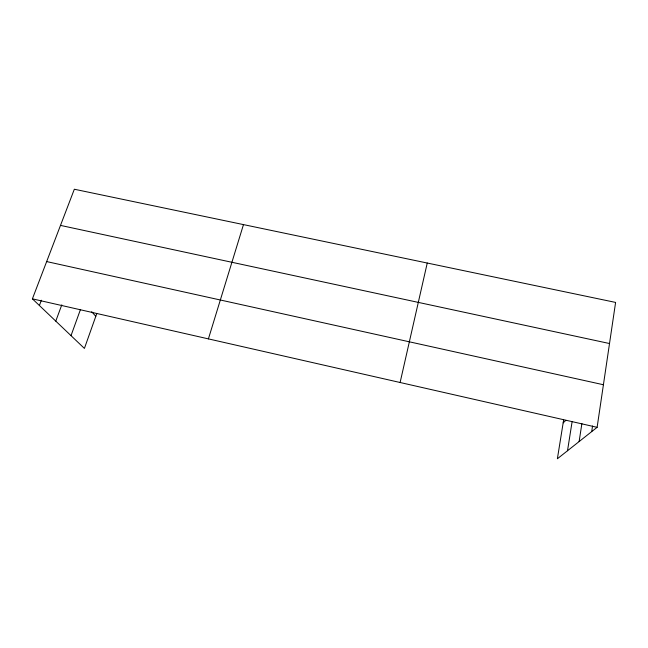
<?xml version="1.0" encoding="UTF-8"?>
<svg xmlns="http://www.w3.org/2000/svg" width="648" height="648" viewBox="0 0 648 648"><rect width="100%" height="100%" fill="white"/><g stroke="black" fill="none" stroke-linecap="round" stroke-linejoin="round"><path stroke-width="0.97" d="M563.639 419.928L557.377 458.768L597.116 427.324L615.6 302.422L74.334 189.232L32.4 298.841L84.41 348.413L96.73 313.689M591.705 431.6L592.547 425.979M579.118 441.563L581.896 423.525M567.51 450.749L572.095 421.726M400.108 382.506L427.251 263.031M208.405 338.888L243.478 224.605M71.013 335.64L80.449 309.55M55.777 321.125L61.787 304.868M39.39 305.508L41.391 300.226M563.161 422.869L565.817 420.358M60.499 225.399L609.517 343.529M46.656 261.573L603.418 384.742M32.4 298.841L597.116 427.324M91.7 311.753L95.791 316.313"/></g></svg>
